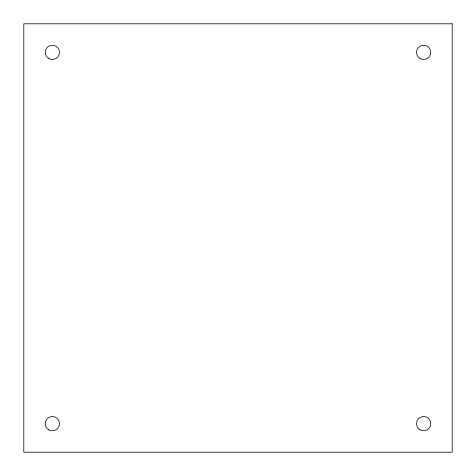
<?xml version="1.0" encoding="UTF-8"?>
<svg xmlns="http://www.w3.org/2000/svg" width="476" height="476" viewBox="0 0 476 476"><rect width="100%" height="100%" fill="white"/><g stroke="black" fill="none" stroke-linecap="round" stroke-linejoin="round"><path stroke-width="0.71" d="M452.2 23.8L23.8 23.8L23.8 452.2L452.2 452.2L452.2 23.8M48.79 58.542A7.14 7.14 0 0 0 59.5 52.36A7.14 7.14 0 0 0 48.79 46.178A7.14 7.14 0 0 0 48.79 58.542M48.79 429.822A7.14 7.14 0 0 0 59.5 423.64A7.14 7.14 0 0 0 48.79 417.458A7.14 7.14 0 0 0 48.79 429.822M420.07 58.542A7.14 7.14 0 0 0 430.78 52.36A7.14 7.14 0 0 0 420.07 46.178A7.14 7.14 0 0 0 420.07 58.542M420.07 429.822A7.14 7.14 0 0 0 430.78 423.64A7.14 7.14 0 0 0 420.07 417.458A7.14 7.14 0 0 0 420.07 429.822"/></g></svg>
